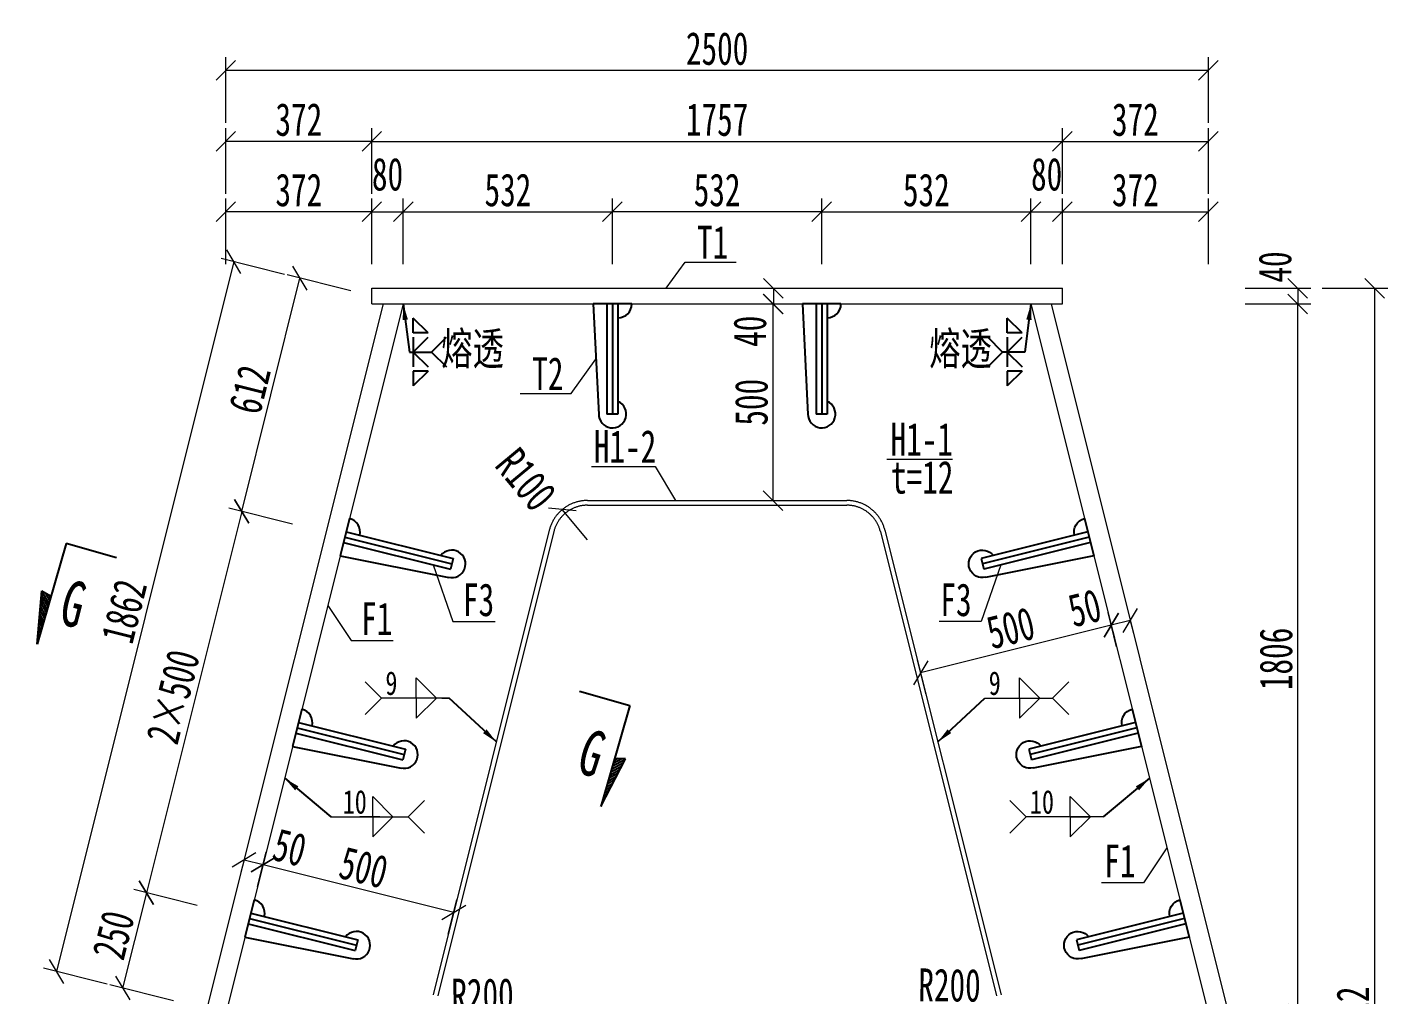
# Model space of a CAD drawing. Header units: millimetres. Extents: x -450182 to -147179, y 306993 to 695793.
# Drawn here: x -417743 to -414282, y 361531 to 363993 of the extents above; entities that cross this region are included whole.
import ezdxf
from ezdxf.enums import TextEntityAlignment as Align

# ---------------------------------------------------------------- set-up
doc = ezdxf.new("R2010")
doc.units = ezdxf.units.MM
doc.header["$PDMODE"] = 34
doc.linetypes.add('CENTER2', pattern=[28.575, 19.05, -3.175, 3.175, -3.175])
doc.layers.get('Defpoints').update_dxf_attribs({"color": 8})
doc.layers.add('dim', color=3, linetype='Continuous')
doc.layers.add('焊缝', color=7, linetype='Continuous')
for name, color, linetype, lineweight in [('文字', 7, 'Continuous', 15), ('标注', 4, 'Continuous', 13), ('横隔板', 6, 'CENTER2', 18), ('细实线', 4, 'Continuous', 15), ('钢板粗线', 1, 'Continuous', 25)]:
    doc.layers.add(name, color=color, linetype=linetype, lineweight=lineweight)
doc.styles.add('111', font='仿宋_GB2312.ttf', dxfattribs={"width": 0.7})
doc.styles.add('BM_Dim', font='仿宋_GB2312.ttf', dxfattribs={"width": 0.85})
doc.styles.add('SMEDI', font='仿宋_GB2312.ttf', dxfattribs={"width": 0.75})
doc.styles.get("Standard").update_dxf_attribs({"font": '仿宋_GB2312.ttf'})
doc.dimstyles.new('200', dxfattribs={"dimscale": 0, "dimtxt": 2.5, "dimasz": 1.5, "dimexe": 1, "dimexo": 1, "dimgap": 0.4, "dimtad": 1, "dimdec": 0, "dimdsep": 46, "dimtxsty": '111', "dimblk": 'OBLIQUE', "dimcen": 0, "dimclrd": 256, "dimclre": 256, "dimclrt": 256, "dimadec": 1, "dimazin": 2, "dimtfac": 1, "dimtdec": 0, "dimtmove": 2, "dimatfit": 3, "dimfxl": 4, "dimfxlon": 1, "dimtolj": 1, "dimlwd": -1, "dimlwe": -1, "dimarcsym": 0})
doc.dimstyles.new('MSteel_1.0_1.0', dxfattribs={"dimtxt": 3, "dimasz": 1.2, "dimexe": 1, "dimexo": 1, "dimgap": 1, "dimtad": 3, "dimtoh": 1, "dimdec": 0, "dimzin": 0, "dimdsep": 46, "dimtxsty": 'Standard', "dimblk": 'ARCHTICK', "dimcen": 0.09, "dimclrd": 3, "dimclre": 3, "dimadec": 0, "dimazin": 0, "dimtfac": 1, "dimtdec": 4, "dimtofl": 0, "dimtmove": 0, "dimatfit": 3, "dimfxl": 1, "dimtolj": 1, "dimtzin": 0, "dimarcsym": 0})

# ---------------------------------------------------------------- blocks, each defined once
blk = doc.blocks.new('_Oblique')
at = {"color": 0, "linetype": 'ByBlock', "lineweight": -2}
blk.add_line((-0.5, -0.5), (0.5, 0.5), dxfattribs=at)
blk = doc.blocks.new('*D634')
at = {"layer": 'Defpoints', "color": 0, "transparency": 16777216}
for p in [(-415845.6, 363328.6), (-415845.6, 363288.6), (-415844.7, 363288.6)]:
    blk.add_point(p, dxfattribs=at)
at = {"layer": '细实线', "transparency": 16777216}
for p, q in [((-415844.7, 363328.6), (-415811.4, 363328.6)), ((-415844.7, 363328.6), (-415844.7, 363288.6)), ((-415844.7, 363288.6), (-415811.4, 363288.6))]:
    blk.add_line(p, q, dxfattribs=at)
at = {"layer": '细实线', "transparency": 16777216, "xscale": 50, "yscale": 50, "zscale": 50}
for p, rotation in [((-415844.7, 363328.6), 90), ((-415844.7, 363288.6), 270)]:
    blk.add_blockref('_Oblique', p, dxfattribs=dict(at, rotation=rotation))
at = {"layer": '细实线', "transparency": 16777216, "insert": (-415904.4, 363219.1), "char_height": 83.33, "attachment_point": 5, "rotation": 90, "style": '111'}
blk.add_mtext('\\A1;40', dxfattribs=at)
blk = doc.blocks.new('*D636')
at = {"layer": 'Defpoints', "color": 0, "transparency": 16777216}
for p in [(-417187, 361893.1), (-417138.5, 361881), (-417143.2, 361862.2)]:
    blk.add_point(p, dxfattribs=at)
at = {"layer": '细实线', "transparency": 16777216}
for p, q in [((-417191.7, 361874.3), (-417199.8, 361841.9)), ((-417191.7, 361874.3), (-417143.2, 361862.2)), ((-417143.2, 361862.2), (-417151.3, 361829.8))]:
    blk.add_line(p, q, dxfattribs=at)
at = {"layer": '细实线', "transparency": 16777216, "xscale": 50, "yscale": 50, "zscale": 50}
for p, rotation in [((-417191.7, 361874.3), 165.9637565320735), ((-417143.2, 361862.2), 345.9637565320735)]:
    blk.add_blockref('_Oblique', p, dxfattribs=dict(at, rotation=rotation))
at = {"layer": '细实线', "transparency": 16777216, "insert": (-417075.6, 361905.8), "char_height": 83.33, "attachment_point": 5, "rotation": 345.9638, "style": '111'}
blk.add_mtext('\\A1;50', dxfattribs=at)
blk = doc.blocks.new('28-280加劲 有过焊孔')
at = {"layer": 'Defpoints'}
blk.add_line((0, 0), (0, -280), dxfattribs=at)
at = {"layer": '钢板粗线'}
for p, q in [((49, 0), (-49, 0)), ((-49, 0), (-35, -281.2)), ((-14, 0), (-14, -280)), ((14, 0), (14, -280)), ((14, -280), (-14, -280))]:
    blk.add_line(p, q, dxfattribs=at)
for centre, start, end in [((14, 0), 270, 0), ((0, -280), 180, 66.4218)]:
    blk.add_arc(centre, 35, start, end, dxfattribs=at)
blk = doc.blocks.new('*D906')
at = {"layer": 'Defpoints', "color": 0, "transparency": 16777216}
for p in [(-416786.6, 363523.3), (-416866.6, 363288.6), (-416786.6, 363288.6)]:
    blk.add_point(p, dxfattribs=at)
at = {"layer": '细实线', "transparency": 16777216}
for p, q in [((-416866.6, 363389.9), (-416866.6, 363556.6)), ((-416786.6, 363389.9), (-416786.6, 363556.6)), ((-416866.6, 363523.3), (-416786.6, 363523.3))]:
    blk.add_line(p, q, dxfattribs=at)
at = {"layer": '细实线', "transparency": 16777216, "xscale": 50.00000000000004, "yscale": 50.00000000000004, "zscale": 50.00000000000004, "rotation": 180}
blk.add_blockref('_Oblique', (-416866.6, 363523.3), dxfattribs=at)
at = {"layer": '细实线', "transparency": 16777216, "xscale": 50.00000000000004, "yscale": 50.00000000000004, "zscale": 50.00000000000004}
blk.add_blockref('_Oblique', (-416786.6, 363523.3), dxfattribs=at)
at = {"layer": '细实线', "transparency": 16777216, "insert": (-416826.6, 363618.3), "char_height": 83.33, "attachment_point": 5, "style": '111'}
blk.add_mtext('\\A1;80', dxfattribs=at)
blk = doc.blocks.new('*D907')
at = {"layer": 'Defpoints', "color": 0, "transparency": 16777216}
for p in [(-416254.3, 363523.3), (-416786.6, 363288.6), (-416254.3, 363288.6)]:
    blk.add_point(p, dxfattribs=at)
at = {"layer": '细实线', "transparency": 16777216}
for p, q in [((-416786.6, 363389.9), (-416786.6, 363556.6)), ((-416254.3, 363389.9), (-416254.3, 363556.6)), ((-416786.6, 363523.3), (-416254.3, 363523.3))]:
    blk.add_line(p, q, dxfattribs=at)
at = {"layer": '细实线', "transparency": 16777216, "xscale": 50.00000000000004, "yscale": 50.00000000000004, "zscale": 50.00000000000004, "rotation": 180}
blk.add_blockref('_Oblique', (-416786.6, 363523.3), dxfattribs=at)
at = {"layer": '细实线', "transparency": 16777216, "xscale": 50.00000000000004, "yscale": 50.00000000000004, "zscale": 50.00000000000004}
blk.add_blockref('_Oblique', (-416254.3, 363523.3), dxfattribs=at)
at = {"layer": '细实线', "transparency": 16777216, "insert": (-416520.4, 363578.3), "char_height": 83.33, "attachment_point": 5, "style": '111'}
blk.add_mtext('\\A1;532', dxfattribs=at)
blk = doc.blocks.new('*D908')
at = {"layer": 'Defpoints', "color": 0, "transparency": 16777216}
for p in [(-415189.6, 363523.3), (-415721.9, 363288.6), (-415189.6, 363288.6)]:
    blk.add_point(p, dxfattribs=at)
at = {"layer": '细实线', "transparency": 16777216}
for p, q in [((-415721.9, 363389.9), (-415721.9, 363556.6)), ((-415189.6, 363389.9), (-415189.6, 363556.6)), ((-415721.9, 363523.3), (-415189.6, 363523.3))]:
    blk.add_line(p, q, dxfattribs=at)
at = {"layer": '细实线', "transparency": 16777216, "xscale": 50.00000000000004, "yscale": 50.00000000000004, "zscale": 50.00000000000004, "rotation": 180}
blk.add_blockref('_Oblique', (-415721.9, 363523.3), dxfattribs=at)
at = {"layer": '细实线', "transparency": 16777216, "xscale": 50.00000000000004, "yscale": 50.00000000000004, "zscale": 50.00000000000004}
blk.add_blockref('_Oblique', (-415189.6, 363523.3), dxfattribs=at)
at = {"layer": '细实线', "transparency": 16777216, "insert": (-415455.8, 363578.3), "char_height": 83.33, "attachment_point": 5, "style": '111'}
blk.add_mtext('\\A1;532', dxfattribs=at)
blk = doc.blocks.new('*D909')
at = {"layer": 'Defpoints', "color": 0, "transparency": 16777216}
for p in [(-415109.6, 363523.3), (-415189.6, 363288.6), (-415109.6, 363288.6)]:
    blk.add_point(p, dxfattribs=at)
at = {"layer": '细实线', "transparency": 16777216}
for p, q in [((-415189.6, 363389.9), (-415189.6, 363556.6)), ((-415109.6, 363389.9), (-415109.6, 363556.6)), ((-415189.6, 363523.3), (-415109.6, 363523.3))]:
    blk.add_line(p, q, dxfattribs=at)
at = {"layer": '细实线', "transparency": 16777216, "xscale": 50.00000000000004, "yscale": 50.00000000000004, "zscale": 50.00000000000004, "rotation": 180}
blk.add_blockref('_Oblique', (-415189.6, 363523.3), dxfattribs=at)
at = {"layer": '细实线', "transparency": 16777216, "xscale": 50.00000000000004, "yscale": 50.00000000000004, "zscale": 50.00000000000004}
blk.add_blockref('_Oblique', (-415109.6, 363523.3), dxfattribs=at)
at = {"layer": '细实线', "transparency": 16777216, "insert": (-415149.6, 363618.3), "char_height": 83.33, "attachment_point": 5, "style": '111'}
blk.add_mtext('\\A1;80', dxfattribs=at)
blk = doc.blocks.new('*D656')
at = {"layer": 'Defpoints', "color": 0, "transparency": 16777216}
for p in [(-417238.1, 363523.3), (-416866.6, 363288.6), (-417238.1, 361482.6)]:
    blk.add_point(p, dxfattribs=at)
at = {"layer": '细实线', "transparency": 16777216}
for p, q in [((-417238.1, 363389.9), (-417238.1, 363556.6)), ((-416866.6, 363389.9), (-416866.6, 363556.6)), ((-416866.6, 363523.3), (-417238.1, 363523.3))]:
    blk.add_line(p, q, dxfattribs=at)
at = {"layer": '细实线', "transparency": 16777216, "xscale": 50.00000000000004, "yscale": 50.00000000000004, "zscale": 50.00000000000004, "rotation": 180}
blk.add_blockref('_Oblique', (-417238.1, 363523.3), dxfattribs=at)
at = {"layer": '细实线', "transparency": 16777216, "xscale": 50.00000000000004, "yscale": 50.00000000000004, "zscale": 50.00000000000004}
blk.add_blockref('_Oblique', (-416866.6, 363523.3), dxfattribs=at)
at = {"layer": '细实线', "transparency": 16777216, "insert": (-417052.4, 363578.3), "char_height": 83.33, "attachment_point": 5, "style": '111'}
blk.add_mtext('\\A1;372', dxfattribs=at)
blk = doc.blocks.new('*D910')
at = {"layer": 'Defpoints', "color": 0, "transparency": 16777216}
for p in [(-415109.6, 363702.4), (-416866.6, 363328.6), (-415109.6, 363328.6)]:
    blk.add_point(p, dxfattribs=at)
at = {"layer": '细实线', "transparency": 16777216}
for p, q in [((-416866.6, 363569.1), (-416866.6, 363735.7)), ((-416866.6, 363702.4), (-415109.6, 363702.4)), ((-415109.6, 363569.1), (-415109.6, 363735.7))]:
    blk.add_line(p, q, dxfattribs=at)
at = {"layer": '细实线', "transparency": 16777216, "xscale": 50.00000000000004, "yscale": 50.00000000000004, "zscale": 50.00000000000004, "rotation": 180}
blk.add_blockref('_Oblique', (-416866.6, 363702.4), dxfattribs=at)
at = {"layer": '细实线', "transparency": 16777216, "xscale": 50.00000000000004, "yscale": 50.00000000000004, "zscale": 50.00000000000004}
blk.add_blockref('_Oblique', (-415109.6, 363702.4), dxfattribs=at)
at = {"layer": '细实线', "transparency": 16777216, "insert": (-415988.1, 363757.4), "char_height": 83.33, "attachment_point": 5, "style": '111'}
blk.add_mtext('\\A1;1757', dxfattribs=at)
blk = doc.blocks.new('*D657')
at = {"layer": 'Defpoints', "color": 0, "transparency": 16777216}
for p in [(-417238.1, 363702.4), (-416866.6, 363467.7), (-417238.1, 361661.7)]:
    blk.add_point(p, dxfattribs=at)
at = {"layer": '细实线', "transparency": 16777216}
for p, q in [((-417238.1, 363569.1), (-417238.1, 363735.7)), ((-416866.6, 363702.4), (-417238.1, 363702.4)), ((-416866.6, 363569.1), (-416866.6, 363735.7))]:
    blk.add_line(p, q, dxfattribs=at)
at = {"layer": '细实线', "transparency": 16777216, "xscale": 50.00000000000004, "yscale": 50.00000000000004, "zscale": 50.00000000000004, "rotation": 180}
blk.add_blockref('_Oblique', (-417238.1, 363702.4), dxfattribs=at)
at = {"layer": '细实线', "transparency": 16777216, "xscale": 50.00000000000004, "yscale": 50.00000000000004, "zscale": 50.00000000000004}
blk.add_blockref('_Oblique', (-416866.6, 363702.4), dxfattribs=at)
at = {"layer": '细实线', "transparency": 16777216, "insert": (-417052.4, 363757.4), "char_height": 83.33, "attachment_point": 5, "style": '111'}
blk.add_mtext('\\A1;372', dxfattribs=at)
blk = doc.blocks.new('*D658')
at = {"layer": 'Defpoints', "color": 0, "transparency": 16777216}
for p in [(-414738.1, 363702.4), (-415109.6, 363467.7), (-414738.1, 361661.7)]:
    blk.add_point(p, dxfattribs=at)
at = {"layer": '细实线', "transparency": 16777216}
for p, q in [((-415109.6, 363569.1), (-415109.6, 363735.7)), ((-415109.6, 363702.4), (-414738.1, 363702.4)), ((-414738.1, 363569.1), (-414738.1, 363735.7))]:
    blk.add_line(p, q, dxfattribs=at)
at = {"layer": '细实线', "transparency": 16777216, "xscale": 50.00000000000004, "yscale": 50.00000000000004, "zscale": 50.00000000000004, "rotation": 180}
blk.add_blockref('_Oblique', (-415109.6, 363702.4), dxfattribs=at)
at = {"layer": '细实线', "transparency": 16777216, "xscale": 50.00000000000004, "yscale": 50.00000000000004, "zscale": 50.00000000000004}
blk.add_blockref('_Oblique', (-414738.1, 363702.4), dxfattribs=at)
at = {"layer": '细实线', "transparency": 16777216, "insert": (-414923.9, 363757.4), "char_height": 83.33, "attachment_point": 5, "style": '111'}
blk.add_mtext('\\A1;372', dxfattribs=at)
blk = doc.blocks.new('*D660')
at = {"layer": 'Defpoints', "color": 0, "transparency": 16777216}
for p in [(-415189.6, 363288.6), (-414510.8, 363288.6), (-414738.1, 361482.6)]:
    blk.add_point(p, dxfattribs=at)
at = {"layer": '细实线', "transparency": 16777216}
for p, q in [((-414644.1, 363288.6), (-414477.4, 363288.6)), ((-414510.8, 361482.6), (-414510.8, 363288.6)), ((-414644.1, 361482.6), (-414477.4, 361482.6))]:
    blk.add_line(p, q, dxfattribs=at)
at = {"layer": '细实线', "transparency": 16777216, "xscale": 50.00000000000004, "yscale": 50.00000000000004, "zscale": 50.00000000000004}
for p, rotation in [((-414510.8, 363288.6), 90), ((-414510.8, 361482.6), 270)]:
    blk.add_blockref('_Oblique', p, dxfattribs=dict(at, rotation=rotation))
at = {"layer": '细实线', "transparency": 16777216, "insert": (-414565.8, 362385.6), "char_height": 83.33, "attachment_point": 5, "rotation": 90, "style": '111'}
blk.add_mtext('\\A1;1806', dxfattribs=at)
blk = doc.blocks.new('*D661')
at = {"layer": 'Defpoints', "color": 0, "transparency": 16777216}
for p in [(-415109.6, 363328.6), (-415109.6, 363288.6), (-414510.8, 363288.6)]:
    blk.add_point(p, dxfattribs=at)
at = {"layer": '细实线', "transparency": 16777216}
for p, q in [((-414644.1, 363328.6), (-414477.4, 363328.6)), ((-414510.8, 363328.6), (-414510.8, 363288.6)), ((-414644.1, 363288.6), (-414477.4, 363288.6))]:
    blk.add_line(p, q, dxfattribs=at)
at = {"layer": '细实线', "transparency": 16777216, "xscale": 50.00000000000004, "yscale": 50.00000000000004, "zscale": 50.00000000000004}
for p, rotation in [((-414510.8, 363328.6), 90), ((-414510.8, 363288.6), 270)]:
    blk.add_blockref('_Oblique', p, dxfattribs=dict(at, rotation=rotation))
at = {"layer": '细实线', "transparency": 16777216, "insert": (-414568.2, 363382.7), "char_height": 83.33, "attachment_point": 5, "rotation": 90, "style": '111'}
blk.add_mtext('\\A1;40', dxfattribs=at)
blk = doc.blocks.new('*D913')
at = {"layer": 'Defpoints', "color": 0, "transparency": 16777216}
for p in [(-415604.9, 363328.6), (-414315, 363328.6), (-415194.6, 359616.6)]:
    blk.add_point(p, dxfattribs=at)
at = {"layer": '细实线', "transparency": 16777216}
for p, q in [((-414448.3, 363328.6), (-414281.6, 363328.6)), ((-414315, 359616.6), (-414315, 363328.6)), ((-414448.3, 359616.6), (-414281.6, 359616.6))]:
    blk.add_line(p, q, dxfattribs=at)
at = {"layer": '细实线', "transparency": 16777216, "xscale": 50.00000000000004, "yscale": 50.00000000000004, "zscale": 50.00000000000004}
for p, rotation in [((-414315, 363328.6), 90), ((-414315, 359616.6), 270)]:
    blk.add_blockref('_Oblique', p, dxfattribs=dict(at, rotation=rotation))
at = {"layer": '细实线', "transparency": 16777216, "insert": (-414370, 361472.6), "char_height": 83.33, "attachment_point": 5, "rotation": 90, "style": '111'}
blk.add_mtext('\\A1;3712', dxfattribs=at)
blk = doc.blocks.new('*D697')
at = {"layer": 'Defpoints', "color": 0, "transparency": 16777216}
for p in [(-415981.9, 363288.6), (-415845.6, 363288.6), (-415981.9, 362788.6)]:
    blk.add_point(p, dxfattribs=at)
at = {"layer": '细实线', "transparency": 16777216}
for p, q in [((-415948.6, 363288.6), (-415812.2, 363288.6)), ((-415845.6, 362788.6), (-415845.6, 363288.6)), ((-415948.6, 362788.6), (-415812.2, 362788.6))]:
    blk.add_line(p, q, dxfattribs=at)
at = {"layer": '细实线', "transparency": 16777216, "xscale": 49.99999999999995, "yscale": 49.99999999999995, "zscale": 49.99999999999995}
for p, rotation in [((-415845.6, 363288.6), 90), ((-415845.6, 362788.6), 270)]:
    blk.add_blockref('_Oblique', p, dxfattribs=dict(at, rotation=rotation))
at = {"layer": '细实线', "transparency": 16777216, "insert": (-415900.6, 363038.6), "char_height": 83.33, "attachment_point": 5, "rotation": 90, "style": '111'}
blk.add_mtext('\\A1;500', dxfattribs=at)
blk = doc.blocks.new('*D726')
at = {"layer": 'Defpoints', "color": 0, "transparency": 16777216}
for p in [(-417165.1, 361774.4), (-416658.1, 361740.9), (-416680.1, 361653.2)]:
    blk.add_point(p, dxfattribs=at)
at = {"layer": '标注', "transparency": 16777216}
for p, q in [((-417157.1, 361806.8), (-417135.1, 361894.5)), ((-417143.2, 361862.2), (-416658.1, 361740.9)), ((-416672, 361685.5), (-416650.1, 361773.2))]:
    blk.add_line(p, q, dxfattribs=at)
at = {"layer": '标注', "transparency": 16777216, "xscale": 49.99999999999987, "yscale": 49.99999999999987, "zscale": 49.99999999999987}
for p, rotation in [((-417143.2, 361862.2), 165.9637565320751), ((-416658.1, 361740.9), 345.9637565320751)]:
    blk.add_blockref('_Oblique', p, dxfattribs=dict(at, rotation=rotation))
at = {"layer": '标注', "transparency": 16777216, "insert": (-416887.3, 361854.9), "char_height": 83.33, "attachment_point": 5, "rotation": 345.9638, "style": '111'}
blk.add_mtext('\\A1;500', dxfattribs=at)
blk = doc.blocks.new('*D758')
at = {"layer": 'Defpoints', "color": 0, "transparency": 16777216}
for p in [(-414990, 362490.2), (-414941.5, 362502.3), (-414985.3, 362471.4)]:
    blk.add_point(p, dxfattribs=at)
at = {"layer": '细实线', "transparency": 16777216}
for p, q in [((-414936.8, 362483.5), (-414985.3, 362471.4)), ((-414985.3, 362471.4), (-414977.2, 362439)), ((-414936.8, 362483.5), (-414928.7, 362451.2))]:
    blk.add_line(p, q, dxfattribs=at)
at = {"layer": '细实线', "transparency": 16777216, "xscale": 50, "yscale": 50, "zscale": 50}
for p, rotation in [((-414985.3, 362471.4), 194.0362434679265), ((-414936.8, 362483.5), 14.03624346792649)]:
    blk.add_blockref('_Oblique', p, dxfattribs=dict(at, rotation=rotation))
at = {"layer": '细实线', "transparency": 16777216, "insert": (-415052.9, 362515), "char_height": 83.33, "attachment_point": 5, "rotation": 14.0362, "style": '111'}
blk.add_mtext('\\A1;50', dxfattribs=at)
blk = doc.blocks.new('*D761')
at = {"layer": 'Defpoints', "color": 0, "transparency": 16777216}
for p in [(-414963.4, 362383.6), (-415470.4, 362350.1), (-415448.4, 362262.4)]:
    blk.add_point(p, dxfattribs=at)
at = {"layer": '标注', "transparency": 16777216}
for p, q in [((-414971.5, 362416), (-414993.4, 362503.7)), ((-414985.3, 362471.4), (-415470.4, 362350.1)), ((-415456.5, 362294.7), (-415478.5, 362382.4))]:
    blk.add_line(p, q, dxfattribs=at)
at = {"layer": '标注', "transparency": 16777216, "xscale": 49.99999999999987, "yscale": 49.99999999999987, "zscale": 49.99999999999987}
for p, rotation in [((-414985.3, 362471.4), 14.03624346792489), ((-415470.4, 362350.1), 194.0362434679249)]:
    blk.add_blockref('_Oblique', p, dxfattribs=dict(at, rotation=rotation))
at = {"layer": '标注', "transparency": 16777216, "insert": (-415241.2, 362464.1), "char_height": 83.33, "attachment_point": 5, "rotation": 14.0362, "style": '111'}
blk.add_mtext('\\A1;500', dxfattribs=at)
blk = doc.blocks.new('*D797')
at = {"layer": 'Defpoints', "color": 0, "transparency": 16777216}
for p in [(-416934.9, 362695.2), (-417440.3, 361790.8), (-417177.5, 361725.1)]:
    blk.add_point(p, dxfattribs=at)
at = {"layer": '标注', "transparency": 16777216}
for p, q in [((-417068.4, 362728.6), (-417230.1, 362769)), ((-417197.8, 362761), (-417440.3, 361790.8)), ((-417310.9, 361758.5), (-417472.6, 361798.9))]:
    blk.add_line(p, q, dxfattribs=at)
at = {"layer": '标注', "transparency": 16777216, "xscale": 50, "yscale": 50, "zscale": 50}
for p, rotation in [((-417197.8, 362761), 75.96375653227327), ((-417440.3, 361790.8), 255.9637565322733)]:
    blk.add_blockref('_Oblique', p, dxfattribs=dict(at, rotation=rotation))
at = {"layer": '标注', "transparency": 16777216, "insert": (-417372.4, 362289.2), "char_height": 83.33, "attachment_point": 5, "rotation": 75.9638, "style": '111'}
blk.add_mtext('\\A1;2×500', dxfattribs=at)
blk = doc.blocks.new('*D798')
at = {"layer": 'Defpoints', "color": 0, "transparency": 16777216}
for p in [(-417177.5, 361725.1), (-417500.9, 361548.3), (-417238.1, 361482.6)]:
    blk.add_point(p, dxfattribs=at)
at = {"layer": '标注', "transparency": 16777216}
for p, q in [((-417310.9, 361758.5), (-417472.6, 361798.9)), ((-417440.3, 361790.8), (-417500.9, 361548.3)), ((-417371.6, 361515.9), (-417533.3, 361556.4))]:
    blk.add_line(p, q, dxfattribs=at)
at = {"layer": '标注', "transparency": 16777216, "xscale": 50, "yscale": 50, "zscale": 50}
for p, rotation in [((-417440.3, 361790.8), 75.96375653126464), ((-417500.9, 361548.3), 255.9637565312646)]:
    blk.add_blockref('_Oblique', p, dxfattribs=dict(at, rotation=rotation))
at = {"layer": '标注', "transparency": 16777216, "insert": (-417524, 361682.9), "char_height": 83.33, "attachment_point": 5, "rotation": 75.9638, "style": '111'}
blk.add_mtext('\\A1;250', dxfattribs=at)
blk = doc.blocks.new('*D1022')
at = {"layer": 'Defpoints', "color": 0, "transparency": 16777216}
for p in [(-417049.4, 363354.3), (-416786.6, 363288.6), (-416934.9, 362695.2)]:
    blk.add_point(p, dxfattribs=at)
at = {"layer": '标注', "transparency": 16777216}
for p, q in [((-416920.1, 363321.9), (-417081.8, 363362.4)), ((-417197.8, 362761), (-417049.4, 363354.3)), ((-417068.4, 362728.6), (-417230.1, 362769))]:
    blk.add_line(p, q, dxfattribs=at)
at = {"layer": '标注', "transparency": 16777216, "xscale": 49.99999999999987, "yscale": 49.99999999999987, "zscale": 49.99999999999987}
for p, rotation in [((-417049.4, 363354.3), 75.96375653207618), ((-417197.8, 362761), 255.9637565320762)]:
    blk.add_blockref('_Oblique', p, dxfattribs=dict(at, rotation=rotation))
at = {"layer": '标注', "transparency": 16777216, "insert": (-417177, 363071), "char_height": 83.33, "attachment_point": 5, "rotation": 75.9638, "style": '111'}
blk.add_mtext('\\A1;612', dxfattribs=at)
blk = doc.blocks.new('*D1023')
at = {"layer": 'Defpoints', "color": 0, "transparency": 16777216}
for p in [(-416786.6, 363288.6), (-417669.2, 361590.4), (-417238.1, 361482.6)]:
    blk.add_point(p, dxfattribs=at)
at = {"layer": '标注', "transparency": 16777216}
for p, q in [((-417217.7, 363396.4), (-417669.2, 361590.4)), ((-417088.4, 363364), (-417250.1, 363404.4)), ((-417539.9, 361558), (-417701.6, 361598.4))]:
    blk.add_line(p, q, dxfattribs=at)
at = {"layer": '标注', "transparency": 16777216, "xscale": 49.99999999999987, "yscale": 49.99999999999987, "zscale": 49.99999999999987}
for p, rotation in [((-417217.7, 363396.4), 75.96375653207303), ((-417669.2, 361590.4), 255.9637565320731)]:
    blk.add_blockref('_Oblique', p, dxfattribs=dict(at, rotation=rotation))
at = {"layer": '标注', "transparency": 16777216, "insert": (-417496.8, 362506.7), "char_height": 83.33, "attachment_point": 5, "rotation": 75.9638, "style": '111'}
blk.add_mtext('\\A1;1862', dxfattribs=at)
blk = doc.blocks.new('*D1027')
at = {"layer": 'Defpoints', "color": 0, "transparency": 16777216}
for p in [(-416254.3, 363523.3), (-416254.3, 363288.6), (-415721.9, 363288.6)]:
    blk.add_point(p, dxfattribs=at)
at = {"layer": '标注', "transparency": 16777216}
for p, q in [((-416254.3, 363389.9), (-416254.3, 363556.6)), ((-415721.9, 363389.9), (-415721.9, 363556.6)), ((-415721.9, 363523.3), (-416254.3, 363523.3))]:
    blk.add_line(p, q, dxfattribs=at)
at = {"layer": '标注', "transparency": 16777216, "xscale": 49.99999999999987, "yscale": 49.99999999999987, "zscale": 49.99999999999987, "rotation": 180}
blk.add_blockref('_Oblique', (-416254.3, 363523.3), dxfattribs=at)
at = {"layer": '标注', "transparency": 16777216, "xscale": 49.99999999999987, "yscale": 49.99999999999987, "zscale": 49.99999999999987}
blk.add_blockref('_Oblique', (-415721.9, 363523.3), dxfattribs=at)
at = {"layer": '标注', "transparency": 16777216, "insert": (-415988.1, 363578.3), "char_height": 83.33, "attachment_point": 5, "style": '111'}
blk.add_mtext('\\A1;532', dxfattribs=at)
blk = doc.blocks.new('*D824')
at = {"layer": 'Defpoints', "color": 0, "transparency": 16777216}
for p in [(-414738.1, 363883.1), (-417238.1, 361482.6), (-414738.1, 361482.6)]:
    blk.add_point(p, dxfattribs=at)
at = {"layer": '标注', "transparency": 16777216}
for p, q in [((-417238.1, 363749.7), (-417238.1, 363916.4)), ((-414738.1, 363749.7), (-414738.1, 363916.4)), ((-417238.1, 363883.1), (-414738.1, 363883.1))]:
    blk.add_line(p, q, dxfattribs=at)
at = {"layer": '标注', "transparency": 16777216, "xscale": 49.99999999999987, "yscale": 49.99999999999987, "zscale": 49.99999999999987, "rotation": 180}
blk.add_blockref('_Oblique', (-417238.1, 363883.1), dxfattribs=at)
at = {"layer": '标注', "transparency": 16777216, "xscale": 49.99999999999987, "yscale": 49.99999999999987, "zscale": 49.99999999999987}
blk.add_blockref('_Oblique', (-414738.1, 363883.1), dxfattribs=at)
at = {"layer": '标注', "transparency": 16777216, "insert": (-415988.1, 363938.1), "char_height": 83.33, "attachment_point": 5, "style": '111'}
blk.add_mtext('\\A1;2500', dxfattribs=at)
blk = doc.blocks.new('*D825')
at = {"layer": 'Defpoints', "color": 0, "transparency": 16777216}
for p in [(-414738.1, 363523.3), (-415109.6, 363288.6), (-414738.1, 361482.6)]:
    blk.add_point(p, dxfattribs=at)
at = {"layer": '细实线', "transparency": 16777216}
for p, q in [((-415109.6, 363389.9), (-415109.6, 363556.6)), ((-414738.1, 363389.9), (-414738.1, 363556.6)), ((-415109.6, 363523.3), (-414738.1, 363523.3))]:
    blk.add_line(p, q, dxfattribs=at)
at = {"layer": '细实线', "transparency": 16777216, "xscale": 50.00000000000004, "yscale": 50.00000000000004, "zscale": 50.00000000000004, "rotation": 180}
blk.add_blockref('_Oblique', (-415109.6, 363523.3), dxfattribs=at)
at = {"layer": '细实线', "transparency": 16777216, "xscale": 50.00000000000004, "yscale": 50.00000000000004, "zscale": 50.00000000000004}
blk.add_blockref('_Oblique', (-414738.1, 363523.3), dxfattribs=at)
at = {"layer": '细实线', "transparency": 16777216, "insert": (-414923.9, 363578.3), "char_height": 83.33, "attachment_point": 5, "style": '111'}
blk.add_mtext('\\A1;372', dxfattribs=at)
blk = doc.blocks.new('*D1037')
at = {"layer": 'Defpoints', "color": 0, "transparency": 16777216}
for p in [(-416382, 362765.5), (-416318.1, 362688.6)]:
    blk.add_point(p, dxfattribs=at)
at = {"layer": '标注', "transparency": 16777216}
blk.add_line((-416318.1, 362688.6), (-416382, 362765.5), dxfattribs=at)
at = {"layer": '标注', "transparency": 16777216, "xscale": 49.99999999999987, "yscale": 49.99999999999987, "zscale": 49.99999999999987, "rotation": 129.6978870200909}
blk.add_blockref('_Oblique', (-416382, 362765.5), dxfattribs=at)
at = {"layer": '标注', "transparency": 16777216, "insert": (-416474.7, 362842), "char_height": 83.33, "attachment_point": 5, "rotation": 309.6979, "style": '111'}
blk.add_mtext('\\A1;R100', dxfattribs=at)
blk = doc.blocks.new('*D1203')
at = {"layer": 'Defpoints', "color": 0, "transparency": 16777216}
for p in [(-416716.5, 361480.2), (-416516.6, 361482.6)]:
    blk.add_point(p, dxfattribs=at)
at = {"layer": '标注', "transparency": 16777216}
for p, q in [((-416716.5, 361480.2), (-416766.5, 361479.6)), ((-416516.6, 361482.6), (-416716.5, 361480.2))]:
    blk.add_line(p, q, dxfattribs=at)
at = {"layer": '标注', "transparency": 16777216, "xscale": 49.99999999999987, "yscale": 49.99999999999987, "zscale": 49.99999999999987, "rotation": 0.6820667710276586}
blk.add_blockref('_Oblique', (-416716.5, 361480.2), dxfattribs=at)
at = {"layer": '标注', "transparency": 16777216, "insert": (-416585, 361530.5), "char_height": 83.33, "attachment_point": 5, "rotation": 0.6821, "style": '111'}
blk.add_mtext('\\A1;R200', dxfattribs=at)
blk = doc.blocks.new('*D1204')
at = {"layer": 'Defpoints', "color": 0, "transparency": 16777216}
for p in [(-415459.6, 361482.6), (-415259.7, 361480.9)]:
    blk.add_point(p, dxfattribs=at)
at = {"layer": '标注', "transparency": 16777216}
blk.add_line((-415459.6, 361482.6), (-415259.7, 361480.9), dxfattribs=at)
at = {"layer": '标注', "transparency": 16777216, "xscale": 49.99999999999987, "yscale": 49.99999999999987, "zscale": 49.99999999999987, "rotation": 359.5174662613887}
blk.add_blockref('_Oblique', (-415259.7, 361480.9), dxfattribs=at)
at = {"layer": '标注', "transparency": 16777216, "insert": (-415396.7, 361555.2), "char_height": 83.33, "attachment_point": 5, "rotation": 359.5175, "style": '111'}
blk.add_mtext('\\A1;R200', dxfattribs=at)
blk = doc.blocks.new('_ArchTick')
at = {"color": 0, "linetype": 'ByBlock', "const_width": 0.15}
blk.add_lwpolyline([(-0.5, -0.5), (0.5, 0.5)], dxfattribs=at)
blk = doc.blocks.new('剖面箭头')
at = {"ltscale": 10}
h = blk.add_hatch(dxfattribs=at)
h.set_pattern_fill('ANSI31', color=2, style=0)
h.set_pattern_definition([(45, (-182.99888, -777.8594), (-0.088388348, 0.088388348), [])])
h.paths.add_polyline_path([(6, -3), (3.15, -3), (3, -3.6)])
at = {"color": 3, "ltscale": 10}
blk.add_line((0, 0), (0, -3), dxfattribs=at)
at = {"color": 2, "ltscale": 10}
for p, q in [((0, -3), (6, -3)), ((6, -3), (3, -3.6)), ((3, -3.6), (3.15, -3))]:
    blk.add_line(p, q, dxfattribs=at)

msp = doc.modelspace()

# ---------------------------------------------------------------- linework, layer by layer
at = {"layer": 'Defpoints'}
for p in [(-416254.3, 363288.6), (-415721.9, 363288.6)]:
    msp.add_point(p, dxfattribs=at)
at = {"layer": '横隔板', "color": 2, "ltscale": 550}
for p, q in [((-416866.6, 363328.6), (-415109.6, 363328.6)), ((-416866.6, 363288.6), (-416866.6, 363328.6)), ((-415109.6, 363288.6), (-415109.6, 363328.6)), ((-416838.1, 363288.6), (-417289.6, 361482.6)), ((-416786.6, 363288.6), (-417238.1, 361482.6)), ((-416866.6, 363288.6), (-415109.6, 363288.6)), ((-415189.6, 363288.6), (-414738.1, 361482.6)), ((-415138.1, 363288.6), (-414686.6, 361482.6)), ((-416318.1, 362788.6), (-415658.1, 362788.6)), ((-416318.1, 362776.6), (-415658.1, 362776.6)), ((-416415.2, 362712.8), (-416710.6, 361531.1)), ((-416403.5, 362709.9), (-416698.9, 361528.2)), ((-415572.7, 362709.9), (-415277.3, 361528.2)), ((-415561.1, 362712.8), (-415265.6, 361531.1))]:
    msp.add_line(p, q, dxfattribs=at)
for centre, radius, start, end in [((-416318.1, 362688.6), 100, 90, 165.9638), ((-416318.1, 362688.6), 88, 90, 165.9638), ((-415658.1, 362688.6), 100, 14.0362, 90), ((-415658.1, 362688.6), 88, 14.0362, 90)]:
    msp.add_arc(centre, radius, start, end, dxfattribs=at)
at = {"layer": '焊缝', "color": 4}
for p, q in [((-416786.6, 363288.6), (-416771.1, 363166.4)), ((-415189.6, 363288.6), (-415205.1, 363166.4)), ((-416723.5, 363215), (-416761.3, 363252.8)), ((-416761.3, 363215), (-416761.3, 363252.8)), ((-415212, 363215), (-415249.8, 363252.8)), ((-415249.8, 363215), (-415249.8, 363252.8)), ((-416723.5, 363215), (-416761.3, 363215)), ((-416761.3, 363166.4), (-416723.5, 363204.2)), ((-416761.3, 363204.2), (-416761.3, 363128.6)), ((-416714.4, 363166.4), (-416676.6, 363204.2)), ((-415261.8, 363166.4), (-415299.6, 363204.2)), ((-415212, 363215), (-415249.8, 363215)), ((-415249.8, 363166.4), (-415212, 363204.2)), ((-415249.8, 363204.2), (-415249.8, 363128.6)), ((-416771.1, 363166.4), (-416714.4, 363166.4)), ((-416761.3, 363166.4), (-416723.5, 363128.6)), ((-416714.4, 363166.4), (-416676.6, 363128.6)), ((-415261.8, 363166.4), (-415299.6, 363128.6)), ((-415205.1, 363166.4), (-415261.8, 363166.4)), ((-415249.8, 363166.4), (-415212, 363128.6)), ((-416723.5, 363117.8), (-416761.3, 363117.8)), ((-416761.3, 363117.8), (-416761.3, 363080)), ((-416723.5, 363117.8), (-416761.3, 363080)), ((-415212, 363117.8), (-415249.8, 363117.8)), ((-415249.8, 363117.8), (-415249.8, 363080)), ((-415212, 363117.8), (-415249.8, 363080))]:
    msp.add_line(p, q, dxfattribs=at)
for points in [[(-416788.2, 363247.5), (-416774.8, 363249.2), (-416786.6, 363288.6)], [(-415188, 363247.5), (-415201.4, 363249.2), (-415189.6, 363288.6)]]:
    msp.add_solid(points, dxfattribs=at)
at = {"layer": '细实线'}
for p, q in [((-416117.4, 363328.6), (-416069.7, 363394.8)), ((-416069.7, 363394.8), (-415939.9, 363394.8)), ((-416359.2, 363060.6), (-416296.3, 363147.9)), ((-416489, 363060.6), (-416359.2, 363060.6)), ((-416307.8, 362875.2), (-416145.5, 362875.2)), ((-416145.5, 362875.2), (-416093.6, 362788.6)), ((-415556.4, 362893.6), (-415388.8, 362893.6)), ((-416710.2, 362624.6), (-416660.3, 362480.4)), ((-415266, 362624.6), (-415315.9, 362480.4)), ((-416978.3, 362521.7), (-416919.3, 362432.3)), ((-416660.3, 362480.4), (-416553.1, 362480.4)), ((-415315.9, 362480.4), (-415423.2, 362480.4)), ((-416919.3, 362432.3), (-416812, 362432.3)), ((-416841.6, 362286.1), (-416883.3, 362327.7)), ((-416753.7, 362286.1), (-416753.7, 362337.4)), ((-416702.4, 362286.1), (-416753.7, 362337.4)), ((-415218.6, 362286.1), (-415218.6, 362337.4)), ((-415167.3, 362286.1), (-415218.6, 362337.4)), ((-415134.6, 362286.1), (-415092.9, 362327.7)), ((-416841.6, 362286.1), (-416883.3, 362244.4)), ((-416669.7, 362286.1), (-416841.6, 362286.1)), ((-416753.7, 362286.1), (-416753.7, 362234.8)), ((-416702.4, 362286.1), (-416753.7, 362234.8)), ((-416688.1, 362286.1), (-416669.7, 362286.1)), ((-415306.5, 362286.1), (-415134.6, 362286.1)), ((-415218.6, 362286.1), (-415218.6, 362234.8)), ((-415167.3, 362286.1), (-415218.6, 362234.8)), ((-415153, 362286.1), (-415134.6, 362286.1)), ((-415134.6, 362286.1), (-415092.9, 362244.4)), ((-416864.3, 361984), (-416864.3, 362035.3)), ((-416813, 361984), (-416864.3, 362035.3)), ((-416774.4, 361984), (-416732.7, 362025.6)), ((-415201.9, 361984), (-415243.5, 362025.6)), ((-415089.4, 361984), (-415089.4, 362035.3)), ((-415038.1, 361984), (-415089.4, 362035.3)), ((-416970.7, 361984), (-416774.4, 361984)), ((-416845.9, 361984), (-416897.3, 361984)), ((-416845.9, 361984), (-416897.3, 361984)), ((-416864.3, 361984), (-416864.3, 361932.6)), ((-416813, 361984), (-416864.3, 361932.6)), ((-416774.4, 361984), (-416732.7, 361942.3)), ((-415201.9, 361984), (-415243.5, 361942.3)), ((-415005.5, 361984), (-415201.9, 361984)), ((-415089.4, 361984), (-415038.1, 361984)), ((-415089.4, 361984), (-415089.4, 361932.6)), ((-415089.4, 361984), (-415038.1, 361984)), ((-415038.1, 361984), (-415089.4, 361932.6)), ((-414843.8, 361905.2), (-414902.8, 361815.9)), ((-414902.8, 361815.9), (-415010.1, 361815.9))]:
    msp.add_line(p, q, dxfattribs=at)

# ---------------------------------------------------------------- block references
at = {"layer": 'dim', "yscale": 44.44444444444441, "zscale": 44.44444444444441}
for p, xscale, rotation in [((-417516, 362642.5), 44.44444444444441, 253.9449255486168), ((-416338.3, 362303.6), -44.44444444444441, 73.94492554861296)]:
    msp.add_blockref('剖面箭头', p, dxfattribs=dict(at, xscale=xscale, rotation=rotation))
at = {"layer": '细实线'}
for p in [(-416254.3, 363288.6), (-415721.9, 363288.6)]:
    msp.add_blockref('28-280加劲 有过焊孔', p, dxfattribs=at)
at = {"layer": '细实线', "rotation": 75.96375653227747}
for p in [(-416934.9, 362695.2), (-417056.2, 362210.2), (-417177.5, 361725.1)]:
    msp.add_blockref('28-280加劲 有过焊孔', p, dxfattribs=at)
at = {"layer": '细实线', "xscale": -1, "rotation": 284.0362434677225}
for p in [(-415041.3, 362695.2), (-414920, 362210.2), (-414798.7, 361725.1)]:
    msp.add_blockref('28-280加劲 有过焊孔', p, dxfattribs=at)

# ---------------------------------------------------------------- texts
at = {"layer": '文字', "style": 'BM_Dim', "width": 0.7}
for rotation, p in [(345.7622, (-417640.2, 362469.4)), (342.1277, (-416324.3, 362090.7))]:
    msp.add_text('G', height=116.7, rotation=rotation, dxfattribs=at).set_placement(p, align=Align.CENTER)
at = {"layer": '细实线', "width": 0.7}
for s, p in [('T1', (-416039.1, 363404.1)), ('熔透', (-416690, 363133.6)), ('熔透', (-415448.3, 363133.6)), ('T2', (-416458.5, 363069.8)), ('H1-1', (-415546.8, 362902.9)), ('H1-2', (-416301.8, 362884.5)), ('t=12', (-415545.7, 362806.1)), ('F3', (-416634.7, 362494.6)), ('F3', (-415420, 362494.6)), ('F1', (-416893.7, 362446.4)), ('F1', (-415003.1, 361830))]:
    msp.add_text(s, height=83.33, dxfattribs=at).set_placement(p)
at = {"layer": '细实线', "style": 'SMEDI', "width": 0.75}
for s, p in [('9', (-416832.1, 362324)), ('9', (-415297, 362324)), ('10', (-416940.7, 362021.9)), ('10', (-415192.2, 362021.9))]:
    msp.add_text(s, height=60, dxfattribs=at).set_placement(p, align=Align.MIDDLE_LEFT)

# ---------------------------------------------------------------- dimensions: what is measured, and where the dimension line sits
at = {"layer": '标注'}
for base, p1, p2, picture, middle in [((-414738.1, 363883.1), (-417238.1, 361482.6), (-414738.1, 361482.6), '*D824', (-415988.1, 363938.1)), ((-416254.3, 363523.3), (-415721.9, 363288.6), (-416254.3, 363288.6), '*D1027', (-415988.1, 363578.3))]:
    dim = msp.add_linear_dim(base=base, p1=p1, p2=p2, dimstyle='200', override={"dimscale": 33.333333, "dimarcsym": 1}, dxfattribs=at)
    dim.commit()
    dim.dimension.update_dxf_attribs({"geometry": picture, "text_midpoint": middle})
for p1, p2, distance, picture, middle in [((-416786.6, 363288.6), (-417238.1, 361482.6), -444.4, '*D1023', (-417496.8, 362506.7)), ((-416934.9, 362695.2), (-416786.6, 363288.6), 270.9, '*D1022', (-417177, 363071)), ((-414963.4, 362383.6), (-415448.4, 362262.4), -90.4, '*D761', (-415241.2, 362464.1)), ((-417165.1, 361774.4), (-416680.1, 361653.2), 90.4, '*D726', (-416887.3, 361854.9)), ((-417177.5, 361725.1), (-417238.1, 361482.6), -270.9, '*D798', (-417524, 361682.9))]:
    dim = msp.add_aligned_dim(p1=p1, p2=p2, distance=distance, dimstyle='200', override={"dimscale": 33.333333, "dimarcsym": 1}, dxfattribs=at)
    dim.commit()
    dim.dimension.update_dxf_attribs({"geometry": picture, "text_midpoint": middle})
for center, mpoint, picture, middle in [((-416318.1, 362688.6), (-416382, 362765.5), '*D1037', (-416474.7, 362842)), ((-415459.6, 361482.6), (-415259.7, 361480.9), '*D1204', (-415396.7, 361555.2)), ((-416516.6, 361482.6), (-416716.5, 361480.2), '*D1203', (-416585, 361530.5))]:
    dim = msp.add_radius_dim(center=center, mpoint=mpoint, dimstyle='200', override={"dimscale": 33.333333, "dimarcsym": 1}, dxfattribs=at)
    dim.commit()
    dim.dimension.update_dxf_attribs({"geometry": picture, "text_midpoint": middle, "dimtype": 164})
dim = msp.add_aligned_dim(p1=(-416934.9, 362695.2), p2=(-417177.5, 361725.1), distance=-270.9, text='2×500', dimstyle='200', override={"dimscale": 33.333333, "dimarcsym": 1}, dxfattribs=at)
dim.commit()
dim.dimension.update_dxf_attribs({"geometry": '*D797', "text_midpoint": (-417372.4, 362289.2)})
at = {"layer": '细实线'}
for base, p1, p2, picture, middle in [((-417238.1040941, 363702.3837816), (-416866.6040941, 363467.6946858), (-417238.1040941, 361661.6946858), '*D657', (-417052.3540941, 363757.3837816)), ((-415109.6, 363702.4), (-416866.6, 363328.6), (-415109.6, 363328.6), '*D910', (-415988.1, 363757.4)), ((-414738.1040941, 363702.3837816), (-415109.6040941, 363467.6946858), (-414738.1040941, 361661.6946858), '*D658', (-414923.8540941, 363757.3837816)), ((-416786.6, 363523.3), (-416866.6, 363288.6), (-416786.6, 363288.6), '*D906', (-416826.6, 363618.3)), ((-415109.6, 363523.3), (-415189.6, 363288.6), (-415109.6, 363288.6), '*D909', (-415149.6, 363618.3)), ((-417238.1040941, 363523.2577017), (-416866.6040941, 363288.5686059), (-417238.1040941, 361482.5686059), '*D656', (-417052.3540941, 363578.2577017)), ((-416254.3, 363523.3), (-416786.6, 363288.6), (-416254.3, 363288.6), '*D907', (-416520.4, 363578.3)), ((-415189.6, 363523.3), (-415721.9, 363288.6), (-415189.6, 363288.6), '*D908', (-415455.8, 363578.3)), ((-414738.1040941, 363523.2577017), (-415109.6040941, 363288.5686059), (-414738.1040941, 361482.5686059), '*D825', (-414923.8540941, 363578.2577017))]:
    dim = msp.add_linear_dim(base=base, p1=p1, p2=p2, dimstyle='200', override={"dimscale": 33.333333, "dimarcsym": 1}, dxfattribs=at)
    dim.commit()
    dim.dimension.update_dxf_attribs({"geometry": picture, "text_midpoint": middle})
for base, p1, p2, angle, override, picture, middle, dimtype in [((-414510.8, 363288.6), (-415109.6, 363328.6), (-415109.6, 363288.6), 90, {"dimscale": 33.333333, "dimarcsym": 1}, '*D661', (-414568.2, 363382.7), 160), ((-415844.7, 363288.6), (-415845.6, 363328.6), (-415845.6, 363288.6), 270, {"dimscale": 33.333333, "dimfxl": 1.5, "dimarcsym": 1}, '*D634', (-415904.4, 363219.1), 161), ((-414985.3, 362471.4), (-414941.5, 362502.3), (-414990, 362490.2), 194.0362, {"dimscale": 33.333333, "dimfxl": 1.5, "dimarcsym": 1}, '*D758', (-415052.9, 362515), 161), ((-417143.2, 361862.2), (-417187, 361893.1), (-417138.5, 361881), 345.9638, {"dimscale": 33.333333, "dimfxl": 1.5, "dimarcsym": 1}, '*D636', (-417075.6, 361905.8), 161)]:
    dim = msp.add_linear_dim(base=base, p1=p1, p2=p2, angle=angle, dimstyle='200', override=override, dxfattribs=at)
    dim.commit()
    dim.dimension.update_dxf_attribs({"geometry": picture, "text_midpoint": middle, "dimtype": dimtype})
for base, p1, p2, picture, middle in [((-414315, 363328.6), (-415194.6, 359616.6), (-415604.9, 363328.6), '*D913', (-414370, 361472.6)), ((-415845.6, 363288.6), (-415981.9, 362788.6), (-415981.9, 363288.6), '*D697', (-415900.6, 363038.6)), ((-414510.8, 363288.6), (-414738.1, 361482.6), (-415189.6, 363288.6), '*D660', (-414565.8, 362385.6))]:
    dim = msp.add_linear_dim(base=base, p1=p1, p2=p2, angle=90, dimstyle='200', override={"dimscale": 33.333333, "dimarcsym": 1}, dxfattribs=at)
    dim.commit()
    dim.dimension.update_dxf_attribs({"geometry": picture, "text_midpoint": middle})

# ---------------------------------------------------------------- leaders
for points in [[(-416549.8, 362174.3), (-416669.7, 362286.1)], [(-415426.4, 362174.3), (-415306.5, 362286.1)], [(-417088.3, 362081.9), (-416970.7, 361984)], [(-414887.9, 362081.9), (-415005.5, 361984)]]:
    msp.add_leader(points, dimstyle='MSteel_1.0_1.0', override={"dimscale": 33.333333, "dimclrd": 256}, dxfattribs=at)

doc.saveas('drawing.dxf')
